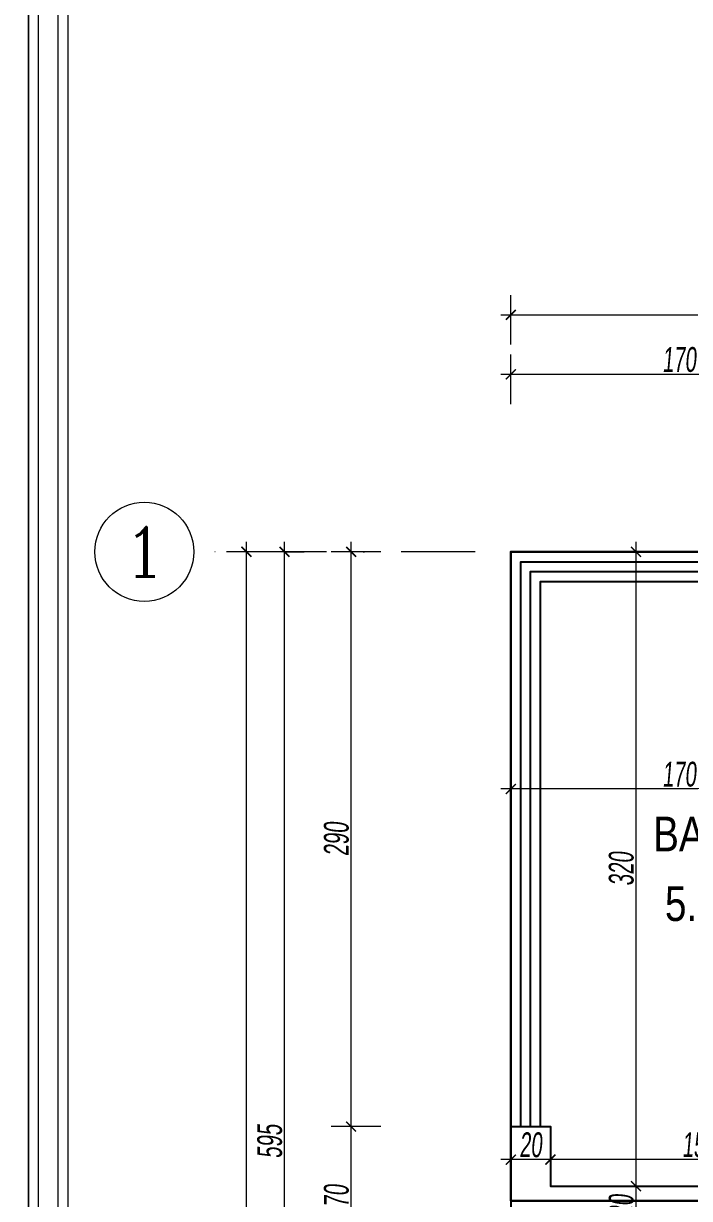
# Model space of a CAD drawing. Header units: millimetres. Extents: x -2145 to 33996, y -835 to 2363.
# Drawn here: x 13843 to 14180, y 513 to 1106 of the extents above; entities that cross this region are included whole.
import ezdxf
from ezdxf.enums import TextEntityAlignment as Align

# ---------------------------------------------------------------- set-up
doc = ezdxf.new("R2010")
doc.units = ezdxf.units.MM
doc.linetypes.add('DASHDOT', pattern=[1, 0.5, -0.25, 0, -0.25])
doc.linetypes.add('DOT', pattern=[0.25, 0, -0.25])
doc.layers.add('ALAN', color=3, linetype='Continuous', lineweight=25, plot=False)
for name, color, linetype, lineweight in [('arcCGDM_antet', 85, 'Continuous', 20), ('EMSAL HESAP', 1, 'Continuous', 30), ('NET_AKS', 251, 'DASHDOT', 9), ('NET_AKS_YAZI', 31, 'DASHDOT', 9), ('NET_DUVAR', 150, 'Continuous', 18), ('NET_ÖLÇÜ DIŞ', 235, 'Continuous', 9), ('NET_ÖLÇÜ İÇ', 54, 'Continuous', 9), ('NET_ÖLÇÜ_AKS', 31, 'Continuous', 15)]:
    doc.layers.add(name, color=color, linetype=linetype, lineweight=lineweight)
for name, color, linetype in [('NET_KİRİŞ', 253, 'DOT'), ('T-GOR-5', 33, 'Continuous'), ('T-MAH-AD', 7, 'Continuous')]:
    doc.layers.add(name, color=color, linetype=linetype)
doc.styles.add('ARIALTR', font='arial.ttf', dxfattribs={"width": 0.8, "height": 22.5})
doc.styles.add('BODRUM', font='swisscl.ttf', dxfattribs={"width": 0.8, "oblique": 5})
doc.styles.add('TAks_2', font='ROMANC', dxfattribs={"height": 5})
doc.dimstyles.new('olcu-50', dxfattribs={"dimscale": 0, "dimtxt": 12.5, "dimasz": 5, "dimexe": 10, "dimexo": 10, "dimgap": 1, "dimtad": 1, "dimdec": 1, "dimzin": 12, "dimtxsty": 'BODRUM', "dimblk": 'ARCHTICK', "dimcen": 8, "dimdle": 5, "dimclrd": 256, "dimclre": 256, "dimclrt": 256, "dimadec": 0, "dimazin": 2, "dimtfac": 1, "dimtdec": 1, "dimtix": 1, "dimtmove": 0, "dimatfit": 3, "dimldrblk": 'ARCHTICK', "dimfxl": 15, "dimfxlon": 1, "dimlwd": -1, "dimlwe": -1, "dimarcsym": 0})

# ---------------------------------------------------------------- blocks, each defined once
blk = doc.blocks.new('_ArchTick')
at = {"color": 0, "linetype": 'ByBlock', "const_width": 0.15}
blk.add_lwpolyline([(-0.5, -0.5), (0.5, 0.5)], dxfattribs=at)
blk = doc.blocks.new('*D1574')
at = {"layer": 'Defpoints', "color": 0, "transparency": 16777216}
for p in [(-1114.26, 0), (-1114.26, 0), (-1114.26, -595)]:
    blk.add_point(p, dxfattribs=at)
at = {"layer": 'NET_ÖLÇÜ_AKS', "transparency": 16777216}
for p, q in [((-1114.26, -600), (-1114.26, 5)), ((-1114.26, 0), (-1104.26, 0)), ((-1114.26, -595), (-1104.26, -595))]:
    blk.add_line(p, q, dxfattribs=at)
at = {"layer": 'NET_ÖLÇÜ_AKS', "transparency": 16777216, "xscale": 5, "yscale": 5, "zscale": 5}
for p, rotation in [((-1114.26, 0), 90), ((-1114.26, -595), 270)]:
    blk.add_blockref('_ArchTick', p, dxfattribs=dict(at, rotation=rotation))
at = {"layer": 'NET_ÖLÇÜ_AKS', "transparency": 16777216, "insert": (-1121.66, -297.5), "char_height": 12.5, "attachment_point": 5, "rotation": 90, "style": 'BODRUM'}
blk.add_mtext('595', dxfattribs=at)
blk = doc.blocks.new('*D1575')
at = {"layer": 'Defpoints', "color": 0, "transparency": 16777216}
for p in [(-1133.46, 0), (-1114.26, 0), (-1114.26, -980)]:
    blk.add_point(p, dxfattribs=at)
at = {"layer": 'NET_ÖLÇÜ_AKS', "transparency": 16777216}
for p, q in [((-1133.46, -985), (-1133.46, 5)), ((-1124.26, 0), (-1143.46, 0)), ((-1124.26, -980), (-1143.46, -980))]:
    blk.add_line(p, q, dxfattribs=at)
at = {"layer": 'NET_ÖLÇÜ_AKS', "transparency": 16777216, "xscale": 5, "yscale": 5, "zscale": 5}
for p, rotation in [((-1133.46, 0), 90), ((-1133.46, -980), 270)]:
    blk.add_blockref('_ArchTick', p, dxfattribs=dict(at, rotation=rotation))
at = {"layer": 'NET_ÖLÇÜ_AKS', "transparency": 16777216, "insert": (-1140.86, -490), "char_height": 12.5, "attachment_point": 5, "rotation": 90, "style": 'BODRUM'}
blk.add_mtext('980', dxfattribs=at)
blk = doc.blocks.new('A$C5ec6af74')
at = {"layer": 'NET_AKS', "ltscale": 75}
blk.add_line((1125, 980), (-1195, 980), dxfattribs=at)
at = {"layer": 'NET_AKS', "linetype": 'Continuous', "ltscale": 100}
blk.add_circle((-1220, 980), 25, dxfattribs=at)
at = {"layer": 'NET_AKS_YAZI', "linetype": 'Continuous', "style": 'TAks_2'}
blk.add_text('1', height=25, dxfattribs=at).set_placement((-1220, 980), align=Align.MIDDLE_CENTER)
blk = doc.blocks.new('*D844')
at = {"layer": 'Defpoints', "color": 0, "transparency": 16777216}
for p in [(14152.72, 519.61), (14152.72, 519.61), (14147.72, 499.61)]:
    blk.add_point(p, dxfattribs=at)
at = {"layer": 'NET_ÖLÇÜ İÇ', "transparency": 16777216}
for p, q in [((14152.72, 494.61), (14152.72, 524.61)), ((14152.72, 519.61), (14162.72, 519.61)), ((14152.72, 499.61), (14162.72, 499.61))]:
    blk.add_line(p, q, dxfattribs=at)
at = {"layer": 'NET_ÖLÇÜ İÇ', "transparency": 16777216, "xscale": 5, "yscale": 5, "zscale": 5}
for p, rotation in [((14152.72, 519.61), 90), ((14152.72, 499.61), 270)]:
    blk.add_blockref('_ArchTick', p, dxfattribs=dict(at, rotation=rotation))
at = {"layer": 'NET_ÖLÇÜ İÇ', "transparency": 16777216, "insert": (14145.31, 509.61), "char_height": 12.5, "attachment_point": 5, "rotation": 90, "style": 'BODRUM'}
blk.add_mtext('20', dxfattribs=at)
blk = doc.blocks.new('*D845')
at = {"layer": 'Defpoints', "color": 0, "transparency": 16777216}
for p in [(14152.72, 839.61), (14152.72, 839.61), (14152.72, 519.61)]:
    blk.add_point(p, dxfattribs=at)
at = {"layer": 'NET_ÖLÇÜ İÇ', "transparency": 16777216}
for p, q in [((14152.72, 514.61), (14152.72, 844.61)), ((14152.72, 839.61), (14162.72, 839.61)), ((14152.72, 519.61), (14162.72, 519.61))]:
    blk.add_line(p, q, dxfattribs=at)
at = {"layer": 'NET_ÖLÇÜ İÇ', "transparency": 16777216, "xscale": 5, "yscale": 5, "zscale": 5}
for p, rotation in [((14152.72, 839.61), 90), ((14152.72, 519.61), 270)]:
    blk.add_blockref('_ArchTick', p, dxfattribs=dict(at, rotation=rotation))
at = {"layer": 'NET_ÖLÇÜ İÇ', "transparency": 16777216, "insert": (14145.31, 679.61), "char_height": 12.5, "attachment_point": 5, "rotation": 90, "style": 'BODRUM'}
blk.add_mtext('320', dxfattribs=at)
blk = doc.blocks.new('*D882')
at = {"layer": 'Defpoints', "color": 0, "transparency": 16777216}
for p in [(14089.48, 719.95), (14089.48, 719.95), (14259.48, 719.95)]:
    blk.add_point(p, dxfattribs=at)
at = {"layer": 'NET_ÖLÇÜ İÇ', "transparency": 16777216}
for p, q in [((14089.48, 719.95), (14089.48, 729.95)), ((14259.48, 719.95), (14259.48, 729.95)), ((14264.48, 719.95), (14084.48, 719.95))]:
    blk.add_line(p, q, dxfattribs=at)
at = {"layer": 'NET_ÖLÇÜ İÇ', "transparency": 16777216, "xscale": 5, "yscale": 5, "zscale": 5, "rotation": 180}
blk.add_blockref('_ArchTick', (14089.48, 719.95), dxfattribs=at)
at = {"layer": 'NET_ÖLÇÜ İÇ', "transparency": 16777216, "xscale": 5, "yscale": 5, "zscale": 5}
blk.add_blockref('_ArchTick', (14259.48, 719.95), dxfattribs=at)
at = {"layer": 'NET_ÖLÇÜ İÇ', "transparency": 16777216, "insert": (14174.48, 727.35), "char_height": 12.5, "attachment_point": 5, "style": 'BODRUM'}
blk.add_mtext('170', dxfattribs=at)
blk = doc.blocks.new('*D887')
at = {"layer": 'Defpoints', "color": 0, "transparency": 16777216}
for p in [(14109.48, 532.97), (14109.48, 532.97), (14259.48, 532.97)]:
    blk.add_point(p, dxfattribs=at)
at = {"layer": 'NET_ÖLÇÜ İÇ', "transparency": 16777216}
for p, q in [((14109.48, 532.97), (14109.48, 542.97)), ((14259.48, 532.97), (14259.48, 542.97)), ((14264.48, 532.97), (14104.48, 532.97))]:
    blk.add_line(p, q, dxfattribs=at)
at = {"layer": 'NET_ÖLÇÜ İÇ', "transparency": 16777216, "xscale": 5, "yscale": 5, "zscale": 5, "rotation": 180}
blk.add_blockref('_ArchTick', (14109.48, 532.97), dxfattribs=at)
at = {"layer": 'NET_ÖLÇÜ İÇ', "transparency": 16777216, "xscale": 5, "yscale": 5, "zscale": 5}
blk.add_blockref('_ArchTick', (14259.48, 532.97), dxfattribs=at)
at = {"layer": 'NET_ÖLÇÜ İÇ', "transparency": 16777216, "insert": (14184.48, 540.38), "char_height": 12.5, "attachment_point": 5, "style": 'BODRUM'}
blk.add_mtext('150', dxfattribs=at)
blk = doc.blocks.new('*D888')
at = {"layer": 'Defpoints', "color": 0, "transparency": 16777216}
for p in [(14089.48, 532.97), (14089.48, 532.97), (14109.48, 532.97)]:
    blk.add_point(p, dxfattribs=at)
at = {"layer": 'NET_ÖLÇÜ İÇ', "transparency": 16777216}
for p, q in [((14089.48, 532.97), (14089.48, 542.97)), ((14109.48, 532.97), (14109.48, 542.97)), ((14114.48, 532.97), (14084.48, 532.97))]:
    blk.add_line(p, q, dxfattribs=at)
at = {"layer": 'NET_ÖLÇÜ İÇ', "transparency": 16777216, "xscale": 5, "yscale": 5, "zscale": 5, "rotation": 180}
blk.add_blockref('_ArchTick', (14089.48, 532.97), dxfattribs=at)
at = {"layer": 'NET_ÖLÇÜ İÇ', "transparency": 16777216, "xscale": 5, "yscale": 5, "zscale": 5}
blk.add_blockref('_ArchTick', (14109.48, 532.97), dxfattribs=at)
at = {"layer": 'NET_ÖLÇÜ İÇ', "transparency": 16777216, "insert": (14099.48, 540.38), "char_height": 12.5, "attachment_point": 5, "style": 'BODRUM'}
blk.add_mtext('20', dxfattribs=at)
blk = doc.blocks.new('*D1148')
at = {"layer": 'Defpoints', "color": 0, "transparency": 16777216}
for p in [(14008.87, 549.61), (14089.48, 549.61), (14089.48, 479.61)]:
    blk.add_point(p, dxfattribs=at)
at = {"layer": 'NET_ÖLÇÜ DIŞ', "transparency": 16777216}
for p, q in [((14008.87, 474.61), (14008.87, 554.61)), ((14023.87, 549.61), (13998.87, 549.61)), ((14023.87, 479.61), (13998.87, 479.61))]:
    blk.add_line(p, q, dxfattribs=at)
at = {"layer": 'NET_ÖLÇÜ DIŞ', "transparency": 16777216, "xscale": 5, "yscale": 5, "zscale": 5}
for p, rotation in [((14008.87, 549.61), 90), ((14008.87, 479.61), 270)]:
    blk.add_blockref('_ArchTick', p, dxfattribs=dict(at, rotation=rotation))
at = {"layer": 'NET_ÖLÇÜ DIŞ', "transparency": 16777216, "insert": (14001.47, 514.61), "char_height": 12.5, "attachment_point": 5, "rotation": 90, "style": 'BODRUM'}
blk.add_mtext('70', dxfattribs=at)
blk = doc.blocks.new('*D1149')
at = {"layer": 'Defpoints', "color": 0, "transparency": 16777216}
for p in [(14008.87, 839.61), (14089.48, 839.61), (14089.48, 549.61)]:
    blk.add_point(p, dxfattribs=at)
at = {"layer": 'NET_ÖLÇÜ DIŞ', "transparency": 16777216}
for p, q in [((14008.87, 544.61), (14008.87, 844.61)), ((14023.87, 839.61), (13998.87, 839.61)), ((14023.87, 549.61), (13998.87, 549.61))]:
    blk.add_line(p, q, dxfattribs=at)
at = {"layer": 'NET_ÖLÇÜ DIŞ', "transparency": 16777216, "xscale": 5, "yscale": 5, "zscale": 5}
for p, rotation in [((14008.87, 839.61), 90), ((14008.87, 549.61), 270)]:
    blk.add_blockref('_ArchTick', p, dxfattribs=dict(at, rotation=rotation))
at = {"layer": 'NET_ÖLÇÜ DIŞ', "transparency": 16777216, "insert": (14001.47, 694.61), "char_height": 12.5, "attachment_point": 5, "rotation": 90, "style": 'BODRUM'}
blk.add_mtext('290', dxfattribs=at)
blk = doc.blocks.new('A$Cb9b20b1b')
at = {"layer": 'NET_KİRİŞ', "ltscale": 10}
for p, q in [((940, 745), (770, 745)), ((940, 150), (940, 745))]:
    blk.add_line(p, q, dxfattribs=at)
blk = doc.blocks.new('*D1353')
at = {"layer": 'Defpoints', "color": 0, "transparency": 16777216}
for p in [(14259.48, 929.15), (14089.48, 839.61), (14259.48, 839.61)]:
    blk.add_point(p, dxfattribs=at)
at = {"layer": 'NET_ÖLÇÜ DIŞ', "transparency": 16777216}
for p, q in [((14089.48, 914.15), (14089.48, 939.15)), ((14259.48, 914.15), (14259.48, 939.15)), ((14084.48, 929.15), (14264.48, 929.15))]:
    blk.add_line(p, q, dxfattribs=at)
at = {"layer": 'NET_ÖLÇÜ DIŞ', "transparency": 16777216, "xscale": 5, "yscale": 5, "zscale": 5, "rotation": 180}
blk.add_blockref('_ArchTick', (14089.48, 929.15), dxfattribs=at)
at = {"layer": 'NET_ÖLÇÜ DIŞ', "transparency": 16777216, "xscale": 5, "yscale": 5, "zscale": 5}
blk.add_blockref('_ArchTick', (14259.48, 929.15), dxfattribs=at)
at = {"layer": 'NET_ÖLÇÜ DIŞ', "transparency": 16777216, "insert": (14174.48, 936.55), "char_height": 12.5, "attachment_point": 5, "style": 'BODRUM'}
blk.add_mtext('170', dxfattribs=at)
blk = doc.blocks.new('*D1344')
at = {"layer": 'Defpoints', "color": 0, "transparency": 16777216}
for p in [(16089.48, 959.15), (14089.48, 929.15), (16089.48, 929.15)]:
    blk.add_point(p, dxfattribs=at)
at = {"layer": 'NET_ÖLÇÜ DIŞ', "transparency": 16777216}
for p, q in [((14089.48, 944.15), (14089.48, 969.15)), ((16089.48, 944.15), (16089.48, 969.15)), ((14084.48, 959.15), (16094.48, 959.15))]:
    blk.add_line(p, q, dxfattribs=at)
at = {"layer": 'NET_ÖLÇÜ DIŞ', "transparency": 16777216, "xscale": 5, "yscale": 5, "zscale": 5, "rotation": 180}
blk.add_blockref('_ArchTick', (14089.48, 959.15), dxfattribs=at)
at = {"layer": 'NET_ÖLÇÜ DIŞ', "transparency": 16777216, "xscale": 5, "yscale": 5, "zscale": 5}
blk.add_blockref('_ArchTick', (16089.48, 959.15), dxfattribs=at)
at = {"layer": 'NET_ÖLÇÜ DIŞ', "transparency": 16777216, "insert": (15089.48, 966.55), "char_height": 12.5, "attachment_point": 5, "style": 'BODRUM'}
blk.add_mtext('2000', dxfattribs=at)
blk = doc.blocks.new('A$C3a4dd877')
at = {"layer": 'NET_ÖLÇÜ_AKS'}
dim = blk.add_aligned_dim(p1=(-1114.26, -980), p2=(-1114.26, 0), distance=19.2, dimstyle='olcu-50', override={"dimscale": 1}, dxfattribs=at)
dim.commit()
dim.dimension.update_dxf_attribs({"geometry": '*D1575', "text_midpoint": (-1140.86, -490)})
dim = blk.add_linear_dim(base=(-1114.26, 0), p1=(-1114.26, -595), p2=(-1114.26, 0), angle=270, dimstyle='olcu-50', override={"dimscale": 1, "dimtmove": 1}, dxfattribs=at)
dim.commit()
dim.dimension.update_dxf_attribs({"geometry": '*D1574', "text_midpoint": (-1121.66, -297.5)})

msp = doc.modelspace()

# ---------------------------------------------------------------- linework, layer by layer
at = {"layer": 'ALAN'}
for points in [[(16089.48, 839.61), (14089.48, 839.61), (14089.48, 244.61), (14109.48, 244.61), (14109.48, -140.39), (16069.48, -140.39), (16069.48, 244.61), (16089.48, 244.61)], [(14259.48, 809.61), (14259.48, 839.61), (14089.48, 839.61), (14089.48, 549.61), (14109.48, 549.61), (14109.48, 519.61), (14259.48, 519.61)]]:
    msp.add_lwpolyline(points, close=True, dxfattribs=at)
at = {"layer": 'arcCGDM_antet', "ltscale": 10}
for points in [[(11345.97, 1665.32), (13845.97, 1665.32), (13845.97, -834.68), (11345.97, -834.68)], [(13845.97, 1665.32), (16345.97, 1665.32), (16345.97, -834.68), (13845.97, -834.68)], [(13850.97, 1660.32), (16340.97, 1660.32), (16340.97, -829.68), (13850.97, -829.68)], [(13860.97, 1650.32), (16330.97, 1650.32), (16330.97, -769.68), (13860.97, -769.68)], [(13865.97, 1645.32), (16325.97, 1645.32), (16325.97, -764.68), (13865.97, -764.68)]]:
    msp.add_lwpolyline(points, close=True, dxfattribs=at)
at = {"layer": 'EMSAL HESAP'}
msp.add_lwpolyline([(14089.48, 512.11), (14089.48, 839.61), (15089.48, 839.61), (15089.48, 459.61), (15064.48, 459.61), (15064.48, 254.61), (14669.48, 254.61), (14669.48, 512.11)], close=True, dxfattribs=at)
at = {"layer": 'NET_DUVAR'}
msp.add_line((14109.48, 549.61), (14089.48, 549.61), dxfattribs=at)
for points in [[(14089.48, 479.61), (14089.48, 549.61)], [(14109.48, 519.61), (14109.48, 549.61)], [(14259.48, 519.61), (14109.48, 519.61)]]:
    msp.add_lwpolyline(points, dxfattribs=at)
at = {"layer": 'T-GOR-5'}
for points in [[(14089.48, 549.61), (14089.48, 839.61), (14259.48, 839.61)], [(14094.48, 549.61), (14094.48, 834.61), (14259.48, 834.61)], [(14099.48, 549.61), (14099.48, 829.61), (14259.48, 829.61)], [(14104.48, 549.61), (14104.48, 824.61), (14259.48, 824.61)]]:
    msp.add_lwpolyline(points, dxfattribs=at)

# ---------------------------------------------------------------- block references
at = {"layer": 'NET_AKS'}
msp.add_blockref('A$C5ec6af74', (15124.48, -140.39), dxfattribs=at)
at = {"layer": 'NET_KİRİŞ', "xscale": -1}
msp.add_blockref('A$Cb9b20b1b', (15029.48, 94.61), dxfattribs=at)
at = {"layer": 'NET_ÖLÇÜ_AKS'}
msp.add_blockref('A$C3a4dd877', (15089.48, 839.61), dxfattribs=at)

# ---------------------------------------------------------------- texts
at = {"layer": 'T-MAH-AD', "insert": (14201, 705.98), "char_height": 17.5, "width": 121.1216, "attachment_point": 2, "style": 'ARIALTR'}
msp.add_mtext('\\A1;BALKON\\P5.40 m{\\H0.7x;\\S2^ ;}', dxfattribs=at)

# ---------------------------------------------------------------- dimensions: what is measured, and where the dimension line sits
at = {"layer": 'NET_ÖLÇÜ DIŞ'}
dim = msp.add_linear_dim(base=(16089.48, 959.15), p1=(14089.48, 929.15), p2=(16089.48, 929.15), dimstyle='olcu-50', override={"dimscale": 1}, dxfattribs=at)
dim.commit()
dim.dimension.update_dxf_attribs({"geometry": '*D1344', "text_midpoint": (15089.48, 966.55)})
dim = msp.add_aligned_dim(p1=(14089.48, 839.61), p2=(14259.48, 839.61), distance=89.54, dimstyle='olcu-50', override={"dimscale": 1}, dxfattribs=at)
dim.commit()
dim.dimension.update_dxf_attribs({"geometry": '*D1353', "text_midpoint": (14174.48, 936.55)})
for base, p1, p2, picture, middle in [((14008.87, 839.61), (14089.48, 549.61), (14089.48, 839.61), '*D1149', (14001.47, 694.61)), ((14008.87, 549.61), (14089.48, 479.61), (14089.48, 549.61), '*D1148', (14001.47, 514.61))]:
    dim = msp.add_linear_dim(base=base, p1=p1, p2=p2, angle=270, dimstyle='olcu-50', override={"dimscale": 1, "dimtmove": 1}, dxfattribs=at)
    dim.commit()
    dim.dimension.update_dxf_attribs({"geometry": picture, "text_midpoint": middle})
at = {"layer": 'NET_ÖLÇÜ İÇ'}
for base, p1, p2, picture, middle in [((14152.72, 839.61), (14152.72, 519.61), (14152.72, 839.61), '*D845', (14145.31, 679.61)), ((14152.72, 519.61), (14147.72, 499.61), (14152.72, 519.61), '*D844', (14145.31, 509.61))]:
    dim = msp.add_linear_dim(base=base, p1=p1, p2=p2, angle=270, dimstyle='olcu-50', override={"dimscale": 1, "dimtmove": 1}, dxfattribs=at)
    dim.commit()
    dim.dimension.update_dxf_attribs({"geometry": picture, "text_midpoint": middle})
for base, p1, p2, picture, middle in [((14089.48, 719.95), (14259.48, 719.95), (14089.48, 719.95), '*D882', (14174.48, 727.35)), ((14089.48, 532.97), (14109.48, 532.97), (14089.48, 532.97), '*D888', (14099.48, 540.38)), ((14109.48, 532.97), (14259.48, 532.97), (14109.48, 532.97), '*D887', (14184.48, 540.38))]:
    dim = msp.add_linear_dim(base=base, p1=p1, p2=p2, dimstyle='olcu-50', override={"dimscale": 1, "dimtmove": 1}, dxfattribs=at)
    dim.commit()
    dim.dimension.update_dxf_attribs({"geometry": picture, "text_midpoint": middle})

doc.saveas('drawing.dxf')
